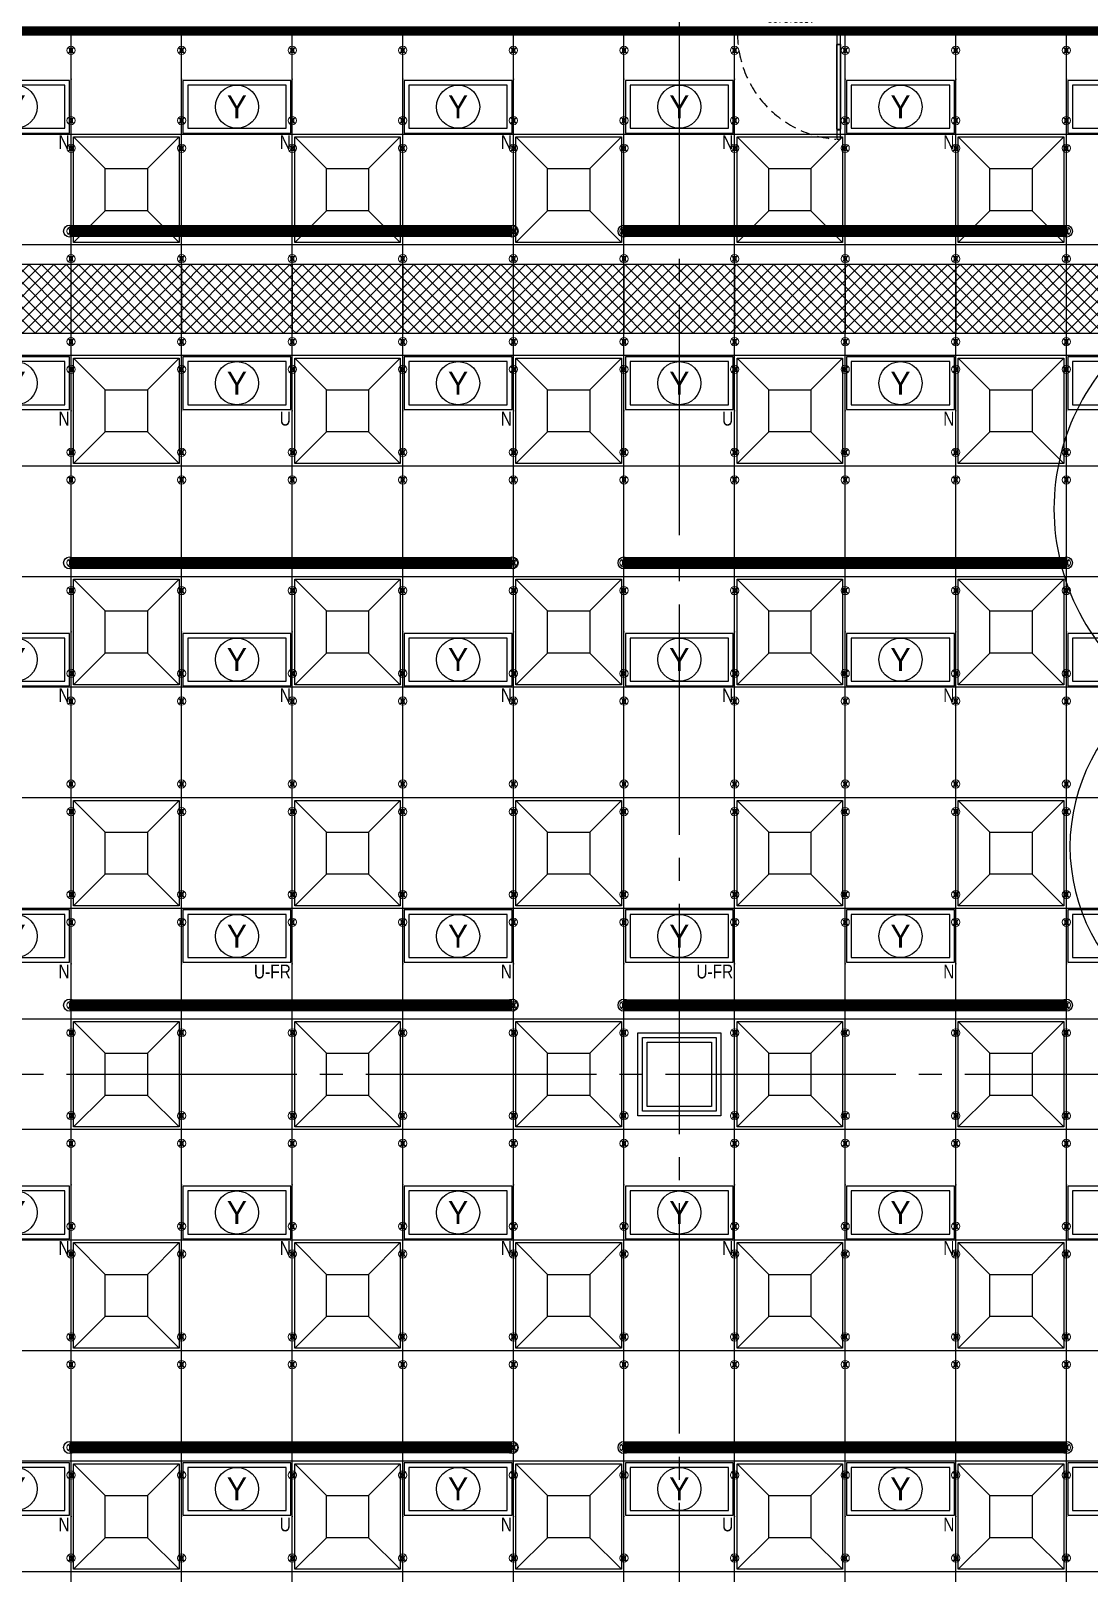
# Model space of a CAD drawing. Extents: x -17313 to 41501, y -1010 to 11880.
# Drawn here: x 13216 to 14365, y 6959 to 8632 of the extents above; entities that cross this region are included whole.
import ezdxf
from ezdxf.enums import TextEntityAlignment as Align

# ---------------------------------------------------------------- set-up
doc = ezdxf.new("R2010")
doc.units = 0
doc.header["$LTSCALE"] = 100
doc.linetypes.add('188K-SM-03-F10-ARCH-PA-Y2257103$0$AP5A-SM-03-F20-ARCH-PA-Y2230801+Y2230803$0$ALL-PA-TXT-Y2221201$0$DASHED', pattern=[19.05, 12.7, -6.35])
doc.linetypes.add('X-S-FAB-L10$0$COL-CEN-LIN', pattern=[3.25, 2.5, -0.25, 0.25, -0.25])
for name, color, linetype in [('0-xref', 8, 'Continuous'), ('188K-SM-03-F10-ARCH-CEIL-Y2257103$0$K-CEIL-4.2', 8, 'Continuous'), ('188K-SM-03-F10-ARCH-CEIL-Y2257103$0$K-CEIL-4.2-AREA', 8, 'Continuous'), ('188K-SM-03-F10-ARCH-PA-Y2257103$0$K-Door', 53, 'Continuous'), ('188K-SM-03-F10-ARCH-PA-Y2257103$0$K-P1S-4.2-單抗', 53, 'Continuous'), ('188K-SM-06-F10-ELEC-LIGHT-Y2257103$0$E-LIGHT(Y)-N', 253, 'Continuous'), ('188K-SM-06-F10-ELEC-LIGHT-Y2257103$0$E-LIGHT(Y)-U FR', 253, 'Continuous'), ('188K-SM-06-F10-ELEC-LIGHT-Y2257103$0$E-LIGHT(Y)-U XLPE', 253, 'Continuous'), ('188K-SM-06-F10-ELEC-LIGHT-Y2257103$0$E-釋疑', 253, 'Continuous'), ('188K-SM-06-F10-HVAC-FFU-Y2257103$0$AC-FFU-ULPA+化學濾網-', 254, 'Continuous'), ('188K-SM-07-F15-ARCH-CATW-Y2257103$0$K-安全母索', 6, 'Continuous'), ('188K-SM-07-F15-ARCH-CATW-Y2257103$0$K-扶手', 160, 'Continuous'), ('188K-SM-07-F15-ARCH-CATW-Y2257103$0$K-貓道板-主走道', 171, 'Continuous'), ('X-S-FAB-L10$0$0-DIM-TXT', 8, 'Continuous'), ('X-S-FAB-L10$0$BLOCK', 8, 'Continuous'), ('X-S-FAB-L10$0$CCL', 8, 'X-S-FAB-L10$0$COL-CEN-LIN'), ('X-S-FAB-L10$0$COL-S', 8, 'Continuous')]:
    doc.layers.add(name, color=color, linetype=linetype)
doc.layers.add('188K-SM-03-F10-ARCH-CEIL-Y2257103$0$K-吊點-標準', color=8, linetype='Continuous', lineweight=9)
doc.layers.add('188K-SM-06-F10-ELEC-LIGHT-Y2257103$0$Defpoints-CAS', color=253, linetype='Continuous', plot=False)
doc.styles.add('188K-SM-03-F10-ARCH-PA-Y2257103$0$AP5A-SM-03-F20-ARCH-PA-Y2230801+Y2230803$0$ALL-PA-TXT-Y2221201$0$Standard', font='txt.shx', dxfattribs={"bigfont": 'chineset.shx'})
doc.styles.add('188K-SM-06-F10-ELEC-LIGHT-Y2257103$0$Standard', font='arial.ttf')
doc.styles.add('188K-SM-06-F10-ELEC-LIGHT-Y2257103$0$xCI-5-F20-03-燈具$0$Standard', font='')
doc.styles.add('X-S-FAB-L10$0$CHINA', font='simplex.shx', dxfattribs={"width": 0.75, "bigfont": 'chineset.shx'})
doc.styles.add('X-S-FAB-L10$0$Standard', font='', dxfattribs={"width": 0.8})
doc.styles.add('X-S-FAB-L10$0$TG_NOTE_TEXT', font='simplex.shx', dxfattribs={"width": 0.75, "bigfont": 'chineset.shx'})
doc.styles.get('188K-SM-06-F10-ELEC-LIGHT-Y2257103$0$xCI-5-F20-03-燈具$0$Standard').set_extended_font_data('PMingLiU')
doc.styles.get('X-S-FAB-L10$0$Standard').set_extended_font_data('Microsoft JhengHei')
doc.linetypes.add('188K-SM-07-F15-ARCH-CATW-Y2257103$0$FENCELINE1', pattern='A,6.35,-2.54,[133,ltypeshp.shx,S=2.54,R=0,X=-2.54,Y=0],-2.54,25.4', length=36.83)

# ---------------------------------------------------------------- blocks, each defined once
blk = doc.blocks.new('X-S-FAB-L10$0$FAB2-L05')
at = {"layer": 'X-S-FAB-L10$0$CCL'}
for p, q in [((-12240, 11005), (-12240, 0)), ((-26880, 8220), (1210, 8220))]:
    blk.add_line(p, q, dxfattribs=at)
at = {"layer": 'X-S-FAB-L10$0$COL-S'}
blk.add_lwpolyline([(-12275, 8255), (-12205, 8255), (-12205, 8185), (-12275, 8185)], close=True, dxfattribs=at)
blk = doc.blocks.new('X-S-FAB-L10')
at = {"layer": 'X-S-FAB-L10$0$COL-S'}
for p, q in [((13885, 7535), (13955, 7535)), ((13885, 7465), (13885, 7535)), ((13955, 7535), (13955, 7465)), ((13955, 7465), (13885, 7465))]:
    blk.add_line(p, q, dxfattribs=at)
at = {"layer": 'X-S-FAB-L10$0$BLOCK'}
blk.add_blockref('X-S-FAB-L10$0$FAB2-L05', (26160, -720), dxfattribs=at)
at = {"style": 'X-S-FAB-L10$0$TG_NOTE_TEXT', "width": 0.5, "flags": 1}
for p in [(7463.3, 9020), (18268.3, 8649), (11197.8, 4800.2), (16485.8, 4800.2), (25420.3, 2635), (13360, 320, 0), (7463.3, -33.3)]:
    blk.add_attdef('WH', text='', height=20, dxfattribs=at).set_placement(p, align=Align.BOTTOM_LEFT)
at = {"width": 0.5}
for style, p in [('X-S-FAB-L10$0$TG_NOTE_TEXT', (7585, 9020)), ('X-S-FAB-L10$0$TG_NOTE_TEXT', (18390, 8649)), ('X-S-FAB-L10$0$TG_NOTE_TEXT', (11117.5, 4813.5)), ('X-S-FAB-L10$0$TG_NOTE_TEXT', (16607.5, 4813.5)), ('X-S-FAB-L10$0$TG_NOTE_TEXT', (25350, 2635)), ('X-S-FAB-L10$0$Standard', (13129.4, 325, 0)), ('X-S-FAB-L10$0$TG_NOTE_TEXT', (7585, -20))]:
    blk.add_attdef('DESC', text='', height=10, dxfattribs=dict(at, style=style)).set_placement(p, align=Align.BOTTOM_LEFT)
for tag, style, p in [('TYPE', 'X-S-FAB-L10$0$TG_NOTE_TEXT', (7619.3, 9020)), ('NO', 'X-S-FAB-L10$0$TG_NOTE_TEXT', (7650.1, 9020)), ('TYPE', 'X-S-FAB-L10$0$TG_NOTE_TEXT', (18424.2, 8649)), ('NO', 'X-S-FAB-L10$0$TG_NOTE_TEXT', (18455, 8649)), ('NO', 'X-S-FAB-L10$0$TG_NOTE_TEXT', (11088.6, 4813.5)), ('TYPE', 'X-S-FAB-L10$0$TG_NOTE_TEXT', (11151.8, 4813.5)), ('TYPE', 'X-S-FAB-L10$0$TG_NOTE_TEXT', (16641.8, 4813.5)), ('NO', 'X-S-FAB-L10$0$TG_NOTE_TEXT', (16672.6, 4813.5)), ('NO', 'X-S-FAB-L10$0$TG_NOTE_TEXT', (25313, 2635)), ('TYPE', 'X-S-FAB-L10$0$TG_NOTE_TEXT', (25350, 2635)), ('NO', 'X-S-FAB-L10$0$Standard', (13100, 320, 0)), ('TYPE', 'X-S-FAB-L10$0$Standard', (13129.4, 320, 0)), ('TYPE', 'X-S-FAB-L10$0$TG_NOTE_TEXT', (7619.3, -20)), ('NO', 'X-S-FAB-L10$0$TG_NOTE_TEXT', (7650.1, -20))]:
    blk.add_attdef(tag, text='', height=10, dxfattribs=dict(at, style=style)).set_placement(p, align=Align.BOTTOM_RIGHT)
at = {"style": 'X-S-FAB-L10$0$TG_NOTE_TEXT', "width": 0.5, "flags": 1}
for rotation, p in [(180, (43, 7480)), (180, (943, 7480)), (90, (24310, 3717.8)), (270, (17080, 1711.7))]:
    blk.add_attdef('WH', text='', height=20, rotation=rotation, dxfattribs=at).set_placement(p, align=Align.BOTTOM_LEFT)
at = {"width": 0.5}
for rotation, style, p in [(180, 'X-S-FAB-L10$0$Standard', (317.6, 7480)), (180, 'X-S-FAB-L10$0$Standard', (1217.6, 7480)), (90, 'X-S-FAB-L10$0$TG_NOTE_TEXT', (24310, 3647.5)), (270, 'X-S-FAB-L10$0$TG_NOTE_TEXT', (17080, 1605))]:
    blk.add_attdef('DESC', text='', height=10, rotation=rotation, dxfattribs=dict(at, style=style)).set_placement(p, align=Align.BOTTOM_LEFT)
for tag, rotation, style, p in [('TYPE', 180, 'X-S-FAB-L10$0$Standard', (317.6, 7480)), ('NO', 180, 'X-S-FAB-L10$0$Standard', (347, 7480)), ('TYPE', 180, 'X-S-FAB-L10$0$Standard', (1217.6, 7480)), ('NO', 180, 'X-S-FAB-L10$0$Standard', (1247, 7480)), ('TYPE', 90, 'X-S-FAB-L10$0$TG_NOTE_TEXT', (24310, 3647.5)), ('NO', 90, 'X-S-FAB-L10$0$TG_NOTE_TEXT', (24310, 3610.5)), ('TYPE', 270, 'X-S-FAB-L10$0$TG_NOTE_TEXT', (17080, 1605)), ('NO', 270, 'X-S-FAB-L10$0$TG_NOTE_TEXT', (17080, 1573))]:
    blk.add_attdef(tag, text='', height=10, rotation=rotation, dxfattribs=dict(at, style=style)).set_placement(p, align=Align.BOTTOM_RIGHT)
at = {"layer": 'X-S-FAB-L10$0$0-DIM-TXT', "style": 'X-S-FAB-L10$0$CHINA', "width": 0.75}
for p in [(667.4, 7855.1, -2689.4), (22627.4, 6728.8), (25644.7, 6728.8), (24778.8, 5569.1), (1118.3, 4980), (417.8, 4594.6), (23874.8, 4355), (22927.4, 4330.1), (23749.9, 3901.4), (417.8, 3765.2), (1118.3, 3730), (417.8, 3115.8), (536.9, 2227.8), (16909, 1782.7), (888.4, 880.5), (16977.4, 750), (18878.8, 750), (25641.2, 553.2), (21364, 526.9)]:
    blk.add_attdef('HIG', text='', height=80, dxfattribs=at).set_placement(p, align=Align.MIDDLE_LEFT)
blk = doc.blocks.new('188K-SM-03-F10-ARCH-CEIL-Y2257103$0$A$C2CA95053')
h = blk.add_hatch(color=256)
edge = h.paths.add_edge_path()
edge.add_arc((0, 0), 0.5, 0, 360)
for p, q in [((3.2, 3.2), (-3.2, -3.2)), ((3.2, -3.2), (-3.2, 3.2))]:
    blk.add_line(p, q)
blk.add_lwpolyline([(-1.6, 2.5), (-1.6, -2.5), (1.6, -2.5), (1.6, 2.5)], close=True)
for radius in [4.5, 0.5]:
    blk.add_circle((0, 0), radius)
blk = doc.blocks.new('188K-SM-03-F10-ARCH-CEIL-Y2257103$0$天花板吊點-附調整片 - 3_8_螺桿吊架 100 mm 高調整片-V1-1FL')
blk.add_blockref('188K-SM-03-F10-ARCH-CEIL-Y2257103$0$A$C2CA95053', (0, 0))
blk = doc.blocks.new('188K-SM-03-F10-ARCH-CEIL-Y2257103')
at = {"layer": '188K-SM-03-F10-ARCH-CEIL-Y2257103$0$K-CEIL-4.2'}
for p, q in [((13260, 312.7), (13260, 8632.2)), ((13380, 312.7), (13380, 8632.2)), ((13500, 312.7), (13500, 8632.2)), ((13620, 312.7), (13620, 8632.2)), ((13740, 312.7), (13740, 8632.2)), ((13860, 312.7), (13860, 8632.2)), ((13980, 312.7), (13980, 8632.2)), ((14100, 312.7), (14100, 8632.2)), ((14220, 42.7), (14220, 8632.2)), ((14340, 42.7), (14340, 8632.2)), ((19317.2, 8520), (1767.7, 8520)), ((19317.2, 8400), (1767.7, 8400)), ((19317.2, 8280), (1847.7, 8280)), ((19314.7, 8160), (1847.7, 8160)), ((19314.7, 8040), (1847.7, 8040)), ((19314.7, 7920), (1847.7, 7920)), ((19314.7, 7800), (1847.7, 7800)), ((19314.7, 7680), (1847.7, 7680)), ((19314.7, 7560), (1847.7, 7560)), ((19317.2, 7440), (1847.7, 7440)), ((19317.2, 7320), (1847.7, 7320)), ((21180, 7200), (1847.7, 7200)), ((21180, 7080), (1847.7, 7080)), ((21180, 6960), (1847.7, 6960))]:
    blk.add_line(p, q, dxfattribs=at)
at = {"layer": '188K-SM-03-F10-ARCH-CEIL-Y2257103$0$K-CEIL-4.2-AREA', "elevation": 0}
blk.add_lwpolyline([(24297.2, 2067.7), (16747.2, 2067.7), (16747.2, 312.7), (14882.2, 312.7), (14882.2, 42.7), (14157.7, 42.7), (14157.7, 312.7), (1847.7, 312.7), (1847.7, 8305.8), (1767.7, 8305.8), (1767.7, 8632.2), (17592.2, 8632.2), (17592.2, 8626.2), (18934.7, 8626.2), (18934.7, 8592.2), (19317.2, 8592.2), (19317.2, 7537.7), (19282.2, 7537.7), (19282.2, 7462.2), (19317.2, 7462.2), (19317.2, 7317.2), (21180, 7317.2)], dxfattribs=at)
at = {"layer": '188K-SM-03-F10-ARCH-CEIL-Y2257103$0$K-CEIL-4.2-AREA'}
blk.add_lwpolyline([(13885, 7535), (13955, 7535), (13955, 7465), (13885, 7465)], close=True, dxfattribs=at)
at = {"layer": '188K-SM-03-F10-ARCH-CEIL-Y2257103$0$K-吊點-標準', "color": 170, "lineweight": 18, "rotation": 179.9999999999997}
for p in [(13260, 8611.2), (13380, 8611.2), (13500, 8611.2), (13620, 8611.2), (13740, 8611.2), (13860, 8611.2), (13980, 8611.2), (14100, 8611.2), (14220, 8611.2), (14340, 8611.2), (13260, 8535), (13380, 8535), (13500, 8535), (13620, 8535), (13740, 8535), (13860, 8535), (13980, 8535), (14100, 8535), (14220, 8535), (14340, 8535), (13260, 8505), (13380, 8505), (13500, 8505), (13620, 8505), (13740, 8505), (13860, 8505), (13980, 8505), (14100, 8505), (14220, 8505), (14340, 8505), (13260, 8415), (13380, 8415), (13500, 8415), (13620, 8415), (13740, 8415), (13860, 8415), (13980, 8415), (14100, 8415), (14220, 8415), (14340, 8415), (13260, 8385), (13380, 8385), (13500, 8385), (13620, 8385), (13740, 8385), (13860, 8385), (13980, 8385), (14100, 8385), (14220, 8385), (14340, 8385), (13260, 8295), (13380, 8295), (13500, 8295), (13620, 8295), (13740, 8295), (13860, 8295), (13980, 8295), (14100, 8295), (14220, 8295), (14340, 8295), (13260, 8265), (13380, 8265), (13500, 8265), (13620, 8265), (13740, 8265), (13860, 8265), (13980, 8265), (14100, 8265), (14220, 8265), (14340, 8265), (13260, 8175), (13380, 8175), (13500, 8175), (13620, 8175), (13740, 8175), (13860, 8175), (13980, 8175), (14100, 8175), (14220, 8175), (14340, 8175), (13260, 8145), (13380, 8145), (13500, 8145), (13620, 8145), (13740, 8145), (13860, 8145), (13980, 8145), (14100, 8145), (14220, 8145), (14340, 8145), (13260, 8055), (13380, 8055), (13500, 8055), (13620, 8055), (13740, 8055), (13860, 8055), (13980, 8055), (14100, 8055), (14220, 8055), (14340, 8055), (13260, 8025), (13380, 8025), (13500, 8025), (13620, 8025), (13740, 8025), (13860, 8025), (13980, 8025), (14100, 8025), (14220, 8025), (14340, 8025), (13260, 7935), (13380, 7935), (13500, 7935), (13620, 7935), (13740, 7935), (13860, 7935), (13980, 7935), (14100, 7935), (14220, 7935), (14340, 7935), (13260, 7905), (13380, 7905), (13500, 7905), (13620, 7905), (13740, 7905), (13860, 7905), (13980, 7905), (14100, 7905), (14220, 7905), (14340, 7905), (13260, 7815), (13380, 7815), (13500, 7815), (13620, 7815), (13740, 7815), (13860, 7815), (13980, 7815), (14100, 7815), (14220, 7815), (14340, 7815), (13260, 7785), (13380, 7785), (13500, 7785), (13620, 7785), (13740, 7785), (13860, 7785), (13980, 7785), (14100, 7785), (14220, 7785), (14340, 7785), (13260, 7695), (13380, 7695), (13500, 7695), (13620, 7695), (13740, 7695), (13860, 7695), (13980, 7695), (14100, 7695), (14220, 7695), (14340, 7695), (13260, 7665), (13380, 7665), (13500, 7665), (13620, 7665), (13740, 7665), (13860, 7665), (13980, 7665), (14100, 7665), (14220, 7665), (14340, 7665), (13260, 7575), (13380, 7575), (13500, 7575), (13620, 7575), (13740, 7575), (13860, 7575), (13980, 7575), (14100, 7575), (14220, 7575), (14340, 7575), (13260, 7545), (13380, 7545), (13500, 7545), (13620, 7545), (13740, 7545), (13860, 7545), (13980, 7545), (14100, 7545), (14220, 7545), (14340, 7545), (13260, 7455), (13380, 7455), (13500, 7455), (13620, 7455), (13740, 7455), (13860, 7455), (13980, 7455), (14100, 7455), (14220, 7455), (14340, 7455), (13260, 7425), (13380, 7425), (13500, 7425), (13620, 7425), (13740, 7425), (13860, 7425), (13980, 7425), (14100, 7425), (14220, 7425), (14340, 7425), (13260, 7335), (13380, 7335), (13500, 7335), (13620, 7335), (13740, 7335), (13860, 7335), (13980, 7335), (14100, 7335), (14220, 7335), (14340, 7335), (13260, 7305), (13380, 7305), (13500, 7305), (13620, 7305), (13740, 7305), (13860, 7305), (13980, 7305), (14100, 7305), (14220, 7305), (14340, 7305), (13260, 7215), (13380, 7215), (13500, 7215), (13620, 7215), (13740, 7215), (13860, 7215), (13980, 7215), (14100, 7215), (14220, 7215), (14340, 7215), (13260, 7185), (13380, 7185), (13500, 7185), (13620, 7185), (13740, 7185), (13860, 7185), (13980, 7185), (14100, 7185), (14220, 7185), (14340, 7185), (13260, 7095), (13380, 7095), (13500, 7095), (13620, 7095), (13740, 7095), (13860, 7095), (13980, 7095), (14100, 7095), (14220, 7095), (14340, 7095), (13260, 7065), (13380, 7065), (13500, 7065), (13620, 7065), (13740, 7065), (13860, 7065), (13980, 7065), (14100, 7065), (14220, 7065), (14340, 7065), (13260, 6975), (13380, 6975), (13500, 6975), (13620, 6975), (13740, 6975), (13860, 6975), (13980, 6975), (14100, 6975), (14220, 6975), (14340, 6975)]:
    blk.add_blockref('188K-SM-03-F10-ARCH-CEIL-Y2257103$0$天花板吊點-附調整片 - 3_8_螺桿吊架 100 mm 高調整片-V1-1FL', p, dxfattribs=at)
blk = doc.blocks.new('188K-SM-06-F10-HVAC-FFU-Y2257103$0$H-FFU-ULPA+化濾')
for p, q in [((-82.9, 82.9), (-117.2, 117.3)), ((-37.1, 82.9), (-2.7, 117.3)), ((-117.2, 2.8), (-82.9, 37.1)), ((-2.7, 2.8), (-37.1, 37.1))]:
    blk.add_line(p, q)
for points in [[(-2.7, 2.8), (-2.7, 117.3), (-117.2, 117.3), (-117.2, 2.8)], [(-37.1, 37.1), (-37.1, 82.9), (-82.9, 82.9), (-82.9, 37.1)]]:
    blk.add_lwpolyline(points, close=True)
blk = doc.blocks.new('188K-SM-06-F10-HVAC-FFU-Y2257103')
at = {"layer": '188K-SM-06-F10-HVAC-FFU-Y2257103$0$AC-FFU-ULPA+化學濾網-', "xscale": -1}
for p in [(13260, 8400), (13500, 8400), (13740, 8400), (13980, 8400), (14220, 8400), (13260, 8160), (13500, 8160), (13740, 8160), (13980, 8160), (14220, 8160), (13260, 7920), (13500, 7920), (13740, 7920), (13980, 7920), (14220, 7920), (13260, 7680), (13500, 7680), (13740, 7680), (13980, 7680), (14220, 7680), (13260, 7440), (13500, 7440), (13740, 7440), (13980, 7440), (14220, 7440), (13260, 7200), (13500, 7200), (13740, 7200), (13980, 7200), (14220, 7200), (13260, 6960), (13500, 6960), (13740, 6960), (13980, 6960), (14220, 6960)]:
    blk.add_blockref('188K-SM-06-F10-HVAC-FFU-Y2257103$0$H-FFU-ULPA+化濾', p, dxfattribs=at)
blk = doc.blocks.new('*U246')
for p, q in [((58.5, 28.5), (-58.5, 28.5)), ((-58.5, 28.5), (-58.5, -28.5)), ((53.4, 23.4), (-53.4, 23.4)), ((-53.4, 23.4), (-53.4, -23.4)), ((53.4, -23.4), (53.4, 23.4)), ((58.5, -28.5), (58.5, 28.5)), ((-58.5, -28.5), (58.5, -28.5)), ((-53.4, -23.4), (53.4, -23.4))]:
    blk.add_line(p, q)
blk.add_circle((0, 0), 23.4)
at = {"layer": '188K-SM-06-F10-ELEC-LIGHT-Y2257103$0$Defpoints-CAS'}
for p in [(-60, 30), (-60, 30), (60, 30), (-60, -30), (60, -30)]:
    blk.add_point(p, dxfattribs=at)
at = {"style": '188K-SM-06-F10-ELEC-LIGHT-Y2257103$0$xCI-5-F20-03-燈具$0$Standard'}
blk.add_text('Y', height=25, dxfattribs=at).set_placement((0, 0), align=Align.MIDDLE)
at = {"style": '188K-SM-06-F10-ELEC-LIGHT-Y2257103$0$Standard', "width": 0.8}
blk.add_text('U', height=15, rotation=360, dxfattribs=at).set_placement((58.5, -38.5), align=Align.MIDDLE_RIGHT)
blk = doc.blocks.new('188K-SM-06-F10-ELEC-LIGHT-Y2257103$0$背掀式無塵室燈具(黃光)-CAS')
at = {"color": 0}
for p, q in [((53.4, 23.4), (-53.4, 23.4)), ((-53.4, 23.4), (-53.4, -23.4)), ((53.4, -23.4), (53.4, 23.4)), ((-53.4, -23.4), (53.4, -23.4))]:
    blk.add_line(p, q, dxfattribs=at)
blk.add_lwpolyline([(-58.5, -28.5), (58.5, -28.5), (58.5, 28.5), (-58.5, 28.5)], close=True, dxfattribs=at)
blk.add_circle((0, 0), 23.4, dxfattribs=at)
at = {"layer": '188K-SM-06-F10-ELEC-LIGHT-Y2257103$0$Defpoints-CAS'}
for p in [(-60, 30), (-60, 30), (60, 30), (-60, -30), (60, -30)]:
    blk.add_point(p, dxfattribs=at)
at = {"color": 0, "style": '188K-SM-06-F10-ELEC-LIGHT-Y2257103$0$xCI-5-F20-03-燈具$0$Standard'}
blk.add_text('Y', height=25, dxfattribs=at).set_placement((0, 0), align=Align.MIDDLE)
at = {"style": '188K-SM-06-F10-ELEC-LIGHT-Y2257103$0$Standard', "width": 0.8}
blk.add_text('N', height=15, rotation=360, dxfattribs=at).set_placement((58.5, -38.5), align=Align.MIDDLE_RIGHT)
blk = doc.blocks.new('*U247')
for p, q in [((58.5, 28.5), (-58.5, 28.5)), ((-58.5, 28.5), (-58.5, -28.5)), ((53.4, 23.4), (-53.4, 23.4)), ((-53.4, 23.4), (-53.4, -23.4)), ((53.4, -23.4), (53.4, 23.4)), ((58.5, -28.5), (58.5, 28.5)), ((-58.5, -28.5), (58.5, -28.5)), ((-53.4, -23.4), (53.4, -23.4))]:
    blk.add_line(p, q)
blk.add_circle((0, 0), 23.4)
at = {"layer": '188K-SM-06-F10-ELEC-LIGHT-Y2257103$0$Defpoints-CAS'}
for p in [(-60, 30), (-60, 30), (60, 30), (-60, -30), (60, -30)]:
    blk.add_point(p, dxfattribs=at)
at = {"style": '188K-SM-06-F10-ELEC-LIGHT-Y2257103$0$xCI-5-F20-03-燈具$0$Standard'}
blk.add_text('Y', height=25, dxfattribs=at).set_placement((0, 0), align=Align.MIDDLE)
at = {"style": '188K-SM-06-F10-ELEC-LIGHT-Y2257103$0$Standard', "width": 0.8}
blk.add_text('U-FR', height=15, rotation=360, dxfattribs=at).set_placement((58.5, -38.5), align=Align.MIDDLE_RIGHT)
blk = doc.blocks.new('188K-SM-06-F10-ELEC-LIGHT-Y2257103')
at = {"layer": '188K-SM-06-F10-ELEC-LIGHT-Y2257103$0$E-釋疑'}
blk.add_lwpolyline([(14430.6, 8313.4, 0.520567), (14430.6, 7913.7, 0.520567), (14430.6, 7580.6, 0.520567), (14630.8, 7396, 0.520567), (14844.2, 7396, 0.520567), (15098.8, 7396, 0.520567), (15133.7, 7576.2, 0.520567), (15133.7, 7963.8, 0.520567), (15133.7, 8254.7, 0.520567), (14922.6, 8313.4, 0.520567), (14610.3, 8313.4, 0.520567)], format="xyb", close=True, dxfattribs=at)
at = {"layer": '188K-SM-06-F10-ELEC-LIGHT-Y2257103$0$E-LIGHT(Y)-N'}
for p in [(13200, 8550), (13440, 8550), (13680, 8550), (13920, 8550), (14160, 8550), (14400, 8550), (13200, 8250), (13680, 8250), (14160, 8250), (13200, 7950), (13440, 7950), (13680, 7950), (13920, 7950), (14160, 7950), (14400, 7950), (13200, 7650), (13680, 7650), (14160, 7650), (13200, 7350), (13440, 7350), (13680, 7350), (13920, 7350), (14160, 7350), (14400, 7350), (13200, 7050), (13680, 7050), (14160, 7050)]:
    blk.add_blockref('188K-SM-06-F10-ELEC-LIGHT-Y2257103$0$背掀式無塵室燈具(黃光)-CAS', p, dxfattribs=at)
at = {"layer": '188K-SM-06-F10-ELEC-LIGHT-Y2257103$0$E-LIGHT(Y)-U FR'}
for p in [(13440, 7650), (13920, 7650), (14400, 7650)]:
    blk.add_blockref('*U247', p, dxfattribs=at)
at = {"layer": '188K-SM-06-F10-ELEC-LIGHT-Y2257103$0$E-LIGHT(Y)-U XLPE'}
for p in [(13440, 8250), (13920, 8250), (14400, 8250), (13440, 7050), (13920, 7050), (14400, 7050)]:
    blk.add_blockref('*U246', p, dxfattribs=at)
blk = doc.blocks.new('188K-SM-03-F10-ARCH-PA-Y2257103$0$單開庫板門-1200x2400)圓型拉環鎖+輔助鎖)')
at = {"ltscale": 0.1}
for p, q in [((26008.6, -11403.6), (26004.5, -11403.6)), ((26004.5, -11403.6), (26004.5, -11414.1)), ((26004.5, -11414.1), (26004.5, -11415.3)), ((26004.5, -11414.1), (26008.6, -11414.1)), ((26008.6, -11414), (26004.6, -11414)), ((26004.6, -11414.3), (26004.6, -11414.2)), ((26004.6, -11415.3), (26004.6, -11414.5)), ((26004.7, -11414.1), (26006.5, -11414.1)), ((26005.1, -11414.4), (26004.7, -11414.4)), ((26004.7, -11414.5), (26005.1, -11414.5)), ((26004.7, -11414.5), (26004.7, -11506)), ((26004.7, -11506), (26004.7, -11414.5)), ((26004.7, -11414.5), (26004.7, -11414.5)), ((26005.2, -11414.4), (26005.2, -11414.4)), ((26006.5, -11414.1), (26006.6, -11414.1)), ((26006.6, -11414.1), (26006.6, -11414.1)), ((26006.6, -11414.1), (26008.4, -11414.1)), ((26008.4, -11414.4), (26008, -11414.4)), ((26008, -11414.4), (26008, -11414.4)), ((26008, -11414.5), (26008.4, -11414.5)), ((26008.4, -11506), (26008.4, -11414.5)), ((26008.4, -11414.5), (26008.4, -11414.5)), ((26008.4, -11414.5), (26008.4, -11506)), ((26008.5, -11414.2), (26008.5, -11414.3)), ((26008.5, -11414.5), (26008.5, -11415.3)), ((26008.6, -11414.1), (26008.6, -11403.6)), ((26008.6, -11415.3), (26008.6, -11414.1)), ((26004.5, -11415.4), (26004.6, -11415.5)), ((26004.7, -11415.4), (26004.7, -11415.3)), ((26008.4, -11415.3), (26008.4, -11415.4)), ((26008.5, -11415.5), (26008.6, -11415.4)), ((26008.6, -11506.4), (26004.5, -11506.4)), ((26004.5, -11506.4), (26004.5, -11518)), ((26004.7, -11506), (26004.7, -11506)), ((26008.4, -11506), (26008.4, -11506)), ((26008.6, -11518), (26008.6, -11506.4)), ((25999.5, -11519.7), (25999.5, -11523.2)), ((26002.5, -11519.1), (26000, -11519.1)), ((26000, -11523.7), (26002.4, -11523.7)), ((26002.4, -11523.7), (26004.1, -11522.6)), ((26002.9, -11518.5), (26002.6, -11518.5)), ((26002.6, -11518.5), (26002.6, -11521)), ((26002.6, -11521.9), (26002.6, -11519.3)), ((26002.6, -11521), (26002.9, -11521)), ((26003.4, -11521.9), (26002.6, -11521.9)), ((26002.9, -11521), (26002.9, -11518.5)), ((26003.3, -11522.2), (26003.3, -11522)), ((26003.3, -11522), (26003.4, -11522)), ((26004, -11522.2), (26003.3, -11522.2)), ((26008.3, -11517.5), (26003.6, -11517.5)), ((26003.6, -11517.5), (26003.6, -11517.7)), ((26003.6, -11517.7), (26008.3, -11517.7)), ((26004.1, -11521.9), (26003.9, -11521.9)), ((26003.9, -11522), (26004, -11522)), ((26004, -11522), (26004, -11522.2)), ((26004.2, -11522.4), (26004.2, -11521.9)), ((26004.5, -11518), (26008.6, -11518)), ((26008.3, -11517.7), (26008.3, -11517.5)), ((26114.8, -11521.9), (26115.1, -11521.9)), ((26114.8, -11522.4), (26114.8, -11521.9)), ((26114.9, -11522), (26114.9, -11522.2)), ((26115.1, -11522), (26114.9, -11522)), ((26114.9, -11522.2), (26115.7, -11522.2)), ((26116.6, -11523.7), (26114.9, -11522.6)), ((26115.5, -11521.9), (26116.3, -11521.9)), ((26115.7, -11522), (26115.5, -11522)), ((26115.7, -11522.2), (26115.7, -11522)), ((26116.3, -11521.9), (26116.3, -11519.3)), ((26116.5, -11519.1), (26119, -11519.1)), ((26119, -11523.7), (26116.6, -11523.7)), ((26119.5, -11519.7), (26119.5, -11523.2))]:
    blk.add_line(p, q, dxfattribs=at)
blk.add_lwpolyline([(26006.6, -11506.4), (26006.5, -11506.3), (26004.7, -11506.3, -0.414214), (26004.6, -11506.3), (26004.6, -11506.1, -0.414214), (26004.7, -11506.1), (26005.1, -11506.1, 0.414214), (26005.2, -11506.1), (26005.2, -11506, 0.414214), (26005.1, -11506), (26004.7, -11506, -0.414214), (26004.6, -11506), (26004.6, -11505.2, -0.414214), (26004.7, -11505.2), (26004.7, -11505.2, 0.414214), (26004.7, -11505.2), (26004.7, -11505, 0.72636), (26004.6, -11505), (26004.5, -11505.1, 0.158507), (26004.5, -11505.2), (26004.5, -11506.4, 0.414214), (26004.6, -11506.5), (26008.6, -11506.5, 0.414214), (26008.6, -11506.4), (26008.6, -11505.2, 0.158507), (26008.6, -11505.1), (26008.5, -11505, 0.72636), (26008.4, -11505), (26008.4, -11505.2, 0.414214), (26008.5, -11505.2, -0.414214), (26008.5, -11505.2), (26008.5, -11506, -0.414214), (26008.4, -11506), (26008, -11506, 0.414214), (26008, -11506), (26008, -11506.1, 0.414214), (26008, -11506.1), (26008.4, -11506.1, -0.414214), (26008.5, -11506.1), (26008.5, -11506.3, -0.414214), (26008.4, -11506.3), (26006.6, -11506.3)], format="xyb", close=True, dxfattribs=at)
for points in [[(25999.5, -11518.9), (25999.5, -11523.9)], [(26119.5, -11518.9), (26119.5, -11523.9)]]:
    blk.add_lwpolyline(points)
for centre, radius, start, end in [((26004.6, -11414.1), 0.0313, 90, 180), ((26004.7, -11414.2), 0.0313, 90, 180), ((26004.7, -11414.3), 0.0313, 180, 270), ((26004.7, -11414.5), 0.0313, 90, 180), ((26005.1, -11414.4), 0.0313, 270, 0), ((26005.1, -11414.4), 0.0313, 0, 90), ((26008, -11414.4), 0.0313, 90, 180), ((26008, -11414.4), 0.0313, 180, 270), ((26008.4, -11414.2), 0.0313, 360, 90), ((26008.4, -11414.3), 0.0313, 270, 0), ((26008.4, -11414.5), 0.0313, 0, 90), ((26008.6, -11414.1), 0.0313, 360, 90), ((26004.6, -11415.3), 0.0313, 180, 216.0274), ((26004.7, -11415.3), 0.0209, 180, 270), ((26004.7, -11415.4), 0.0313, 216.0274, 360), ((26004.7, -11415.3), 0.0209, 360, 90), ((26008.5, -11415.3), 0.0209, 90, 180), ((26008.5, -11415.4), 0.0313, 180, 323.9726), ((26008.5, -11415.3), 0.0209, 270, 360), ((26008.6, -11415.3), 0.0313, 323.9726, 360)]:
    blk.add_arc(centre, radius, start, end, dxfattribs=at)
at = {"linetype": '188K-SM-03-F10-ARCH-PA-Y2257103$0$AP5A-SM-03-F20-ARCH-PA-Y2230801+Y2230803$0$ALL-PA-TXT-Y2221201$0$DASHED', "ltscale": 0.01}
blk.add_arc((26001.1, -11518.7), 115.3, 359.8531, 85.8135, dxfattribs=at)
at = {"ltscale": 0.1}
for centre, major_axis, start_param, end_param in [((26000, -11519.7), (0.369, -0.369), 2.356194, 3.926991), ((26000, -11523.2), (-0.369, -0.369), 5.497787, 7.068583), ((26002.5, -11519.3), (0.111, -0.111), 7.068583, 8.63938), ((26003.4, -11521.9), (-0.0369, -0.0369), 0.785398, 3.926991), ((26003.9, -11521.9), (-0.0369, -0.0369), 3.926991, 7.068583), ((26004.1, -11521.9), (0.0369, -0.0369), 7.068583, 8.63938), ((26003.9, -11522.4), (0.221, -0.221), 6.162283, 7.068583), ((26114.8, -11521.9), (-0.0369, -0.0369), -2.356194, -0.785398), ((26115.1, -11522.4), (-0.221, -0.221), -0.785398, 0.120903), ((26115.1, -11521.9), (0.0369, -0.0369), -0.785398, 2.356194), ((26115.5, -11521.9), (0.0369, -0.0369), 2.356194, 5.497787), ((26116.5, -11519.3), (-0.111, -0.111), -2.356194, -0.785398), ((26119, -11519.7), (-0.369, -0.369), 2.356194, 3.926991), ((26119, -11523.2), (0.369, -0.369), -0.785398, 0.785398)]:
    blk.add_ellipse(centre, major_axis=major_axis, ratio=1, start_param=start_param, end_param=end_param, dxfattribs=at)
at = {"ltscale": 0.1, "extrusion": (0, 0, -1)}
blk.add_ellipse((26003.1, -11517.9), major_axis=(-0.516, 0.516), ratio=1, start_param=5.497787, end_param=11.780972, dxfattribs=at)
at = {"color": 8, "ltscale": 0.1, "style": '188K-SM-03-F10-ARCH-PA-Y2257103$0$AP5A-SM-03-F20-ARCH-PA-Y2230801+Y2230803$0$ALL-PA-TXT-Y2221201$0$Standard', "width": 0.85}
blk.add_text('1200*2400', height=8, dxfattribs=at).set_placement((26058.4, -11534.4), align=Align.MIDDLE_CENTER)
blk = doc.blocks.new('188K-SM-03-F10-ARCH-PA-Y2257103')
at = {"layer": '188K-SM-03-F10-ARCH-PA-Y2257103$0$K-P1S-4.2-單抗'}
blk.add_line((15195, 8630, 0), (7525, 8630, 0), dxfattribs=at)
for points in [[(13875, 7545), (13965, 7545), (13965, 7455), (13875, 7455)], [(13880, 7540), (13960, 7540), (13960, 7460), (13880, 7460)]]:
    blk.add_lwpolyline(points, close=True, dxfattribs=at)
at = {"layer": '188K-SM-03-F10-ARCH-PA-Y2257103$0$K-Door', "rotation": 180}
blk.add_blockref('188K-SM-03-F10-ARCH-PA-Y2257103$0$單開庫板門-1200x2400)圓型拉環鎖+輔助鎖)', (40099.5, -2888.9, 0), dxfattribs=at)
blk = doc.blocks.new('188K-SM-07-F15-ARCH-CATW-Y2257103$0$貓道板-749x1196.5(主走道)')
h = blk.add_hatch()
h.set_pattern_fill('ANSI37', color=256, scale=30)
h.set_pattern_definition([(45, (0.75, 3e-16), (-67.352, 67.352), []), (135, (0.75, 3e-16), (-67.352, -67.352), [])])
h.paths.add_polyline_path([(-1199, 0), (-1199, 750), (-1, 750), (-1, 0)])
blk.add_lwpolyline([(-1199, 0), (-1199, 750), (-1, 750), (-1, 0)], close=True)
blk = doc.blocks.new('188K-SM-07-F15-ARCH-CATW-Y2257103$0$母索-4.8')
at = {"const_width": 13}
blk.add_lwpolyline([(0, 0), (480, 0)], dxfattribs=at)
for centre in [(0, 0), (480, 0)]:
    blk.add_circle(centre, 6.5)
blk = doc.blocks.new('188K-SM-07-F15-ARCH-CATW-Y2257103')
at = {"layer": '188K-SM-07-F15-ARCH-CATW-Y2257103$0$K-扶手', "linetype": '188K-SM-07-F15-ARCH-CATW-Y2257103$0$FENCELINE1', "ltscale": 0.03, "const_width": 10, "elevation": 0}
blk.add_lwpolyline([(7680, 8632.2), (15000.1, 8632.2)], dxfattribs=at)
at = {"layer": '188K-SM-07-F15-ARCH-CATW-Y2257103$0$K-安全母索'}
for p in [(13258.5, 8415), (13860, 8415), (13258.5, 8055), (13860, 8055), (13258.5, 7575), (13860, 7575), (13258.5, 7095), (13860, 7095)]:
    blk.add_blockref('188K-SM-07-F15-ARCH-CATW-Y2257103$0$母索-4.8', p, dxfattribs=at)
at = {"layer": '188K-SM-07-F15-ARCH-CATW-Y2257103$0$K-貓道板-主走道', "xscale": 0.1, "yscale": 0.1, "zscale": 0.1, "rotation": 180}
for p in [(13140, 8379), (13260, 8379), (13380, 8379), (13500, 8379), (13620, 8379), (13740, 8379), (13860, 8379), (13980, 8379), (14100, 8379), (14220, 8379), (14340, 8379)]:
    blk.add_blockref('188K-SM-07-F15-ARCH-CATW-Y2257103$0$貓道板-749x1196.5(主走道)', p, dxfattribs=at)

msp = doc.modelspace()

# ---------------------------------------------------------------- block references
at = {"layer": '0-xref'}
for name in ['X-S-FAB-L10', '188K-SM-06-F10-ELEC-LIGHT-Y2257103', '188K-SM-03-F10-ARCH-PA-Y2257103', '188K-SM-03-F10-ARCH-CEIL-Y2257103', '188K-SM-07-F15-ARCH-CATW-Y2257103', '188K-SM-06-F10-HVAC-FFU-Y2257103']:
    msp.add_blockref(name, (0, 0), dxfattribs=at)

doc.saveas('drawing.dxf')
